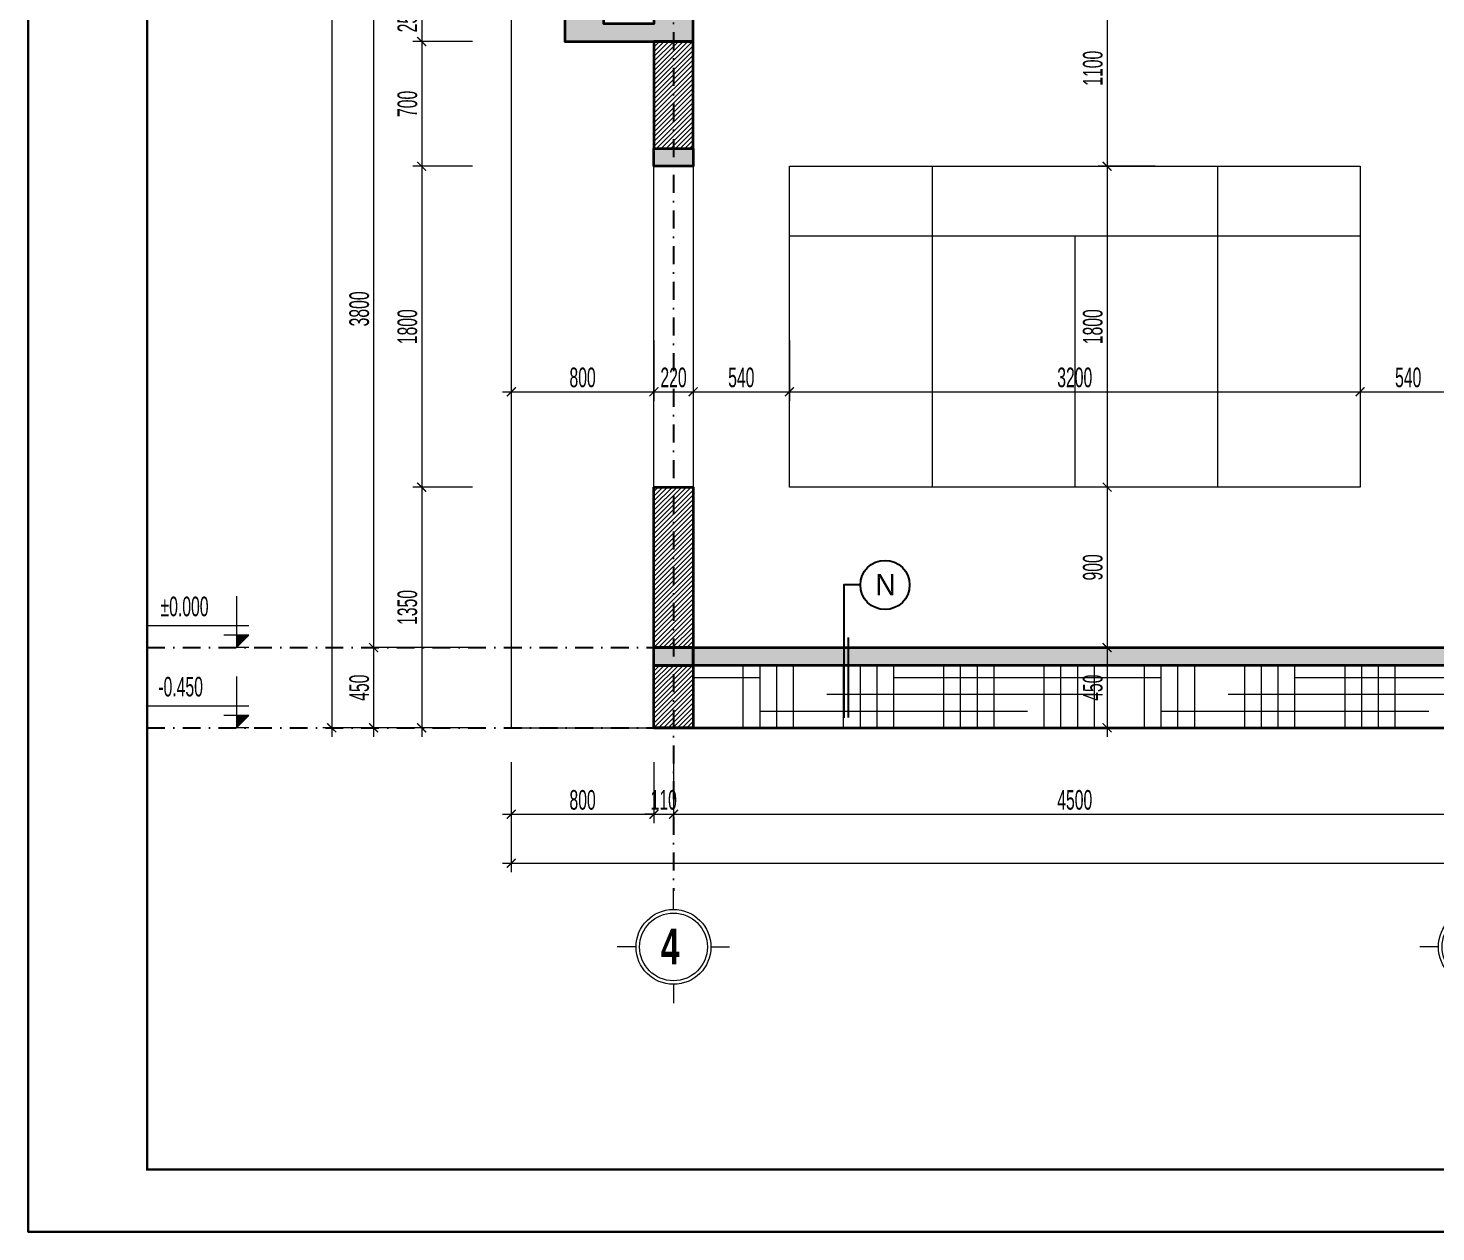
# Model space of a CAD drawing. Header units: inches. Extents: x 274208 to 641690, y -81912 to 129129.
# Drawn here: x 427121 to 435016, y 37924 to 44677 of the extents above; entities that cross this region are included whole.
import ezdxf
from ezdxf.enums import TextEntityAlignment as Align

# ---------------------------------------------------------------- set-up
doc = ezdxf.new("R2010")
doc.units = ezdxf.units.IN
doc.header["$MEASUREMENT"] = 0
doc.header["$PDMODE"] = 3
doc.linetypes.add('DASHDOT', pattern=[1, 0.5, -0.25, 0, -0.25])
for name, color, linetype, lineweight in [('01.Cut', 255, 'Continuous', 35), ('03.Manh', 251, 'Continuous', 13), ('05.Text', 253, 'Continuous', 18), ('06.betong', 2, 'Continuous', 35), ('08.Dim', 156, 'Continuous', 15), ('09.Hatch', 250, 'Continuous', 5), ('11.Khung bo', 32, 'Continuous', 50), ('12.Khung', 36, 'Continuous', 25), ('DIM', 252, 'Continuous', 20), ('DS_Text', 6, 'Continuous', 25)]:
    doc.layers.add(name, color=color, linetype=linetype, lineweight=lineweight)
doc.layers.add('text', color=7, linetype='Continuous')
doc.layers.add('TRUC', color=250, linetype='DASHDOT')
doc.layers.add('Tpl_Bound', color=1, linetype='Continuous', plot=False)
doc.styles.add('AVANTH', font='')
doc.styles.add('AVANTHB', font='')
doc.styles.add('TT5_Text Dim', font='hoatbif.shx', dxfattribs={"width": 0.6})
doc.styles.get('AVANTH').set_extended_font_data('.VnAvantH')
doc.styles.get('AVANTHB').set_extended_font_data('.VnAvantH', bold=True)
doc.dimstyles.new('TT5_Dim 1-50', dxfattribs={"dimscale": 50, "dimtxt": 2.2, "dimasz": 1, "dimexe": 1, "dimexo": 0.5, "dimgap": 0.5, "dimtad": 1, "dimdec": 0, "dimzin": 0, "dimdsep": 46, "dimtxsty": 'TT5_Text Dim', "dimblk": 'ARCHTICK', "dimcen": 0, "dimdle": 1, "dimclrd": 256, "dimclre": 256, "dimclrt": 1, "dimadec": 0, "dimazin": 0, "dimtfac": 0.015, "dimtdec": 0, "dimtix": 1, "dimtmove": 2, "dimatfit": 3, "dimldrblk": 'DOT', "dimfxl": 1, "dimtolj": 1, "dimtzin": 0, "dimlwd": -1, "dimlwe": -1, "dimarcsym": 1})

# ---------------------------------------------------------------- blocks, each defined once
blk = doc.blocks.new('100')
at = {"layer": '11.Khung bo', "const_width": 26.7}
blk.add_lwpolyline([(1860913, -945240), (1860913, -916940), (1896063, -916940), (1896063, -945240)], close=True, dxfattribs=at)
at = {"layer": '12.Khung', "color": 1}
blk.add_lwpolyline([(1901579, -945940), (1901579, -916240), (1859580, -916240), (1859580, -945940)], close=True, dxfattribs=at)
blk = doc.blocks.new('A$C4E7C6F34')
at = {"layer": 'DIM'}
blk.add_hatch(color=256, dxfattribs=at).paths.add_polyline_path([(-38, 0), (-38, 138), (-178, 138)])
for p, q in [((-38, 576), (-38, 0)), ((964, 248), (-178, 248)), ((-178, 138), (101, 138)), ((-178, 138), (-38, 0)), ((-178, 0), (101, 0))]:
    blk.add_line(p, q, dxfattribs=at)
at = {"layer": 'text', "style": 'TT5_Text Dim', "flags": 8}
blk.add_attdef('%%P0.000', text='', height=220, dxfattribs=at).set_placement((102, 461), align=Align.MIDDLE_LEFT)
blk = doc.blocks.new('_ARCHTICK')
at = {"color": 0, "linetype": 'ByBlock', "const_width": 0.15}
blk.add_lwpolyline([(-0.5, -0.5), (0.5, 0.5)], dxfattribs=at)
blk = doc.blocks.new('*D366')
at = {"layer": '08.Dim', "transparency": 16777216}
for p, q in [((429613.2, 44851.7), (429278.2, 44851.7)), ((429328.2, 44901.7), (429328.2, 44551.7)), ((429613.2, 44601.7), (429278.2, 44601.7))]:
    blk.add_line(p, q, dxfattribs=at)
at = {"layer": 'Defpoints', "color": 0, "transparency": 16777216}
for p in [(429638.2, 44851.7), (429328.2, 44601.7), (429638.2, 44601.7)]:
    blk.add_point(p, dxfattribs=at)
at = {"layer": '08.Dim', "transparency": 16777216, "xscale": 50, "yscale": 50, "zscale": 50}
for p, rotation in [((429328.2, 44851.7), 90), ((429328.2, 44601.7), 270)]:
    blk.add_blockref('_ARCHTICK', p, dxfattribs=dict(at, rotation=rotation))
at = {"layer": '08.Dim', "color": 1, "transparency": 16777216, "insert": (429248.2, 44726.7), "char_height": 110, "attachment_point": 5, "rotation": 90, "style": 'TT5_Text Dim'}
blk.add_mtext('\\A1;250', dxfattribs=at)
blk = doc.blocks.new('_DOT')
at = {"color": 1, "linetype": 'ByBlock'}
blk.add_line((-0.5, 0), (-1, 0), dxfattribs=at)
at = {"color": 1, "linetype": 'ByBlock', "const_width": 0.5}
blk.add_lwpolyline([(-0.25, 0, 1), (0.25, 0, 1)], format="xyb", close=True, dxfattribs=at)
blk = doc.blocks.new('*D367')
at = {"layer": '08.Dim', "transparency": 16777216}
for p, q in [((429328.2, 44651.7), (429328.2, 43851.7)), ((429613.2, 44601.7), (429278.2, 44601.7)), ((429613.2, 43901.7), (429278.2, 43901.7))]:
    blk.add_line(p, q, dxfattribs=at)
at = {"layer": 'Defpoints', "color": 0, "transparency": 16777216}
for p in [(429638.2, 44601.7), (429328.2, 43901.7), (429638.2, 43901.7)]:
    blk.add_point(p, dxfattribs=at)
at = {"layer": '08.Dim', "transparency": 16777216, "xscale": 50, "yscale": 50, "zscale": 50}
for p, rotation in [((429328.2, 44601.7), 90), ((429328.2, 43901.7), 270)]:
    blk.add_blockref('_ARCHTICK', p, dxfattribs=dict(at, rotation=rotation))
at = {"layer": '08.Dim', "color": 1, "transparency": 16777216, "insert": (429248.2, 44251.7), "char_height": 110, "attachment_point": 5, "rotation": 90, "style": 'TT5_Text Dim'}
blk.add_mtext('\\A1;700', dxfattribs=at)
blk = doc.blocks.new('*D368')
at = {"layer": '08.Dim', "transparency": 16777216}
for p, q in [((429613.2, 43901.7), (429278.2, 43901.7)), ((429328.2, 43951.7), (429328.2, 42051.7)), ((429613.2, 42101.7), (429278.2, 42101.7))]:
    blk.add_line(p, q, dxfattribs=at)
at = {"layer": 'Defpoints', "color": 0, "transparency": 16777216}
for p in [(429638.2, 43901.7), (429328.2, 42101.7), (429638.2, 42101.7)]:
    blk.add_point(p, dxfattribs=at)
at = {"layer": '08.Dim', "transparency": 16777216, "xscale": 50, "yscale": 50, "zscale": 50}
for p, rotation in [((429328.2, 43901.7), 90), ((429328.2, 42101.7), 270)]:
    blk.add_blockref('_ARCHTICK', p, dxfattribs=dict(at, rotation=rotation))
at = {"layer": '08.Dim', "color": 1, "transparency": 16777216, "insert": (429248.2, 43001.7), "char_height": 110, "attachment_point": 5, "rotation": 90, "style": 'TT5_Text Dim'}
blk.add_mtext('\\A1;1800', dxfattribs=at)
blk = doc.blocks.new('*D369')
at = {"layer": '08.Dim', "transparency": 16777216}
for p, q in [((429613.2, 42101.7), (429278.2, 42101.7)), ((429328.2, 42151.7), (429328.2, 40701.7)), ((429613.2, 40751.7), (429278.2, 40751.7))]:
    blk.add_line(p, q, dxfattribs=at)
at = {"layer": 'Defpoints', "color": 0, "transparency": 16777216}
for p in [(429638.2, 42101.7), (429328.2, 40751.7), (429638.2, 40751.7)]:
    blk.add_point(p, dxfattribs=at)
at = {"layer": '08.Dim', "transparency": 16777216, "xscale": 50, "yscale": 50, "zscale": 50}
for p, rotation in [((429328.2, 42101.7), 90), ((429328.2, 40751.7), 270)]:
    blk.add_blockref('_ARCHTICK', p, dxfattribs=dict(at, rotation=rotation))
at = {"layer": '08.Dim', "color": 1, "transparency": 16777216, "insert": (429248.2, 41426.7), "char_height": 110, "attachment_point": 5, "rotation": 90, "style": 'TT5_Text Dim'}
blk.add_mtext('\\A1;1350', dxfattribs=at)
blk = doc.blocks.new('*D372')
at = {"layer": '08.Dim', "transparency": 16777216}
for p, q in [((429613.2, 45001.7), (429008.4, 45001.7)), ((429058.4, 45051.7), (429058.4, 41151.7)), ((429613.2, 41201.7), (429008.4, 41201.7))]:
    blk.add_line(p, q, dxfattribs=at)
at = {"layer": 'Defpoints', "color": 0, "transparency": 16777216}
for p in [(429638.2, 45001.7), (429058.4, 41201.7), (429638.2, 41201.7)]:
    blk.add_point(p, dxfattribs=at)
at = {"layer": '08.Dim', "transparency": 16777216, "xscale": 50, "yscale": 50, "zscale": 50}
for p, rotation in [((429058.4, 45001.7), 90), ((429058.4, 41201.7), 270)]:
    blk.add_blockref('_ARCHTICK', p, dxfattribs=dict(at, rotation=rotation))
at = {"layer": '08.Dim', "color": 1, "transparency": 16777216, "insert": (428978.4, 43101.7), "char_height": 110, "attachment_point": 5, "rotation": 90, "style": 'TT5_Text Dim'}
blk.add_mtext('\\A1;3800', dxfattribs=at)
blk = doc.blocks.new('*D373')
at = {"layer": '08.Dim', "transparency": 16777216}
for p, q in [((429058.4, 41251.7), (429058.4, 40701.7)), ((429613.2, 41201.7), (429008.4, 41201.7)), ((429613.2, 40751.7), (429008.4, 40751.7))]:
    blk.add_line(p, q, dxfattribs=at)
at = {"layer": 'Defpoints', "color": 0, "transparency": 16777216}
for p in [(429638.2, 41201.7), (429058.4, 40751.7), (429638.2, 40751.7)]:
    blk.add_point(p, dxfattribs=at)
at = {"layer": '08.Dim', "transparency": 16777216, "xscale": 50, "yscale": 50, "zscale": 50}
for p, rotation in [((429058.4, 41201.7), 90), ((429058.4, 40751.7), 270)]:
    blk.add_blockref('_ARCHTICK', p, dxfattribs=dict(at, rotation=rotation))
at = {"layer": '08.Dim', "color": 1, "transparency": 16777216, "insert": (428978.4, 40976.7), "char_height": 110, "attachment_point": 5, "rotation": 90, "style": 'TT5_Text Dim'}
blk.add_mtext('\\A1;450', dxfattribs=at)
blk = doc.blocks.new('*D374')
at = {"layer": '08.Dim', "transparency": 16777216}
for p, q in [((428823.8, 49851.7), (428823.8, 40701.7)), ((429613.2, 49801.7), (428773.8, 49801.7)), ((429613.2, 40751.7), (428773.8, 40751.7))]:
    blk.add_line(p, q, dxfattribs=at)
at = {"layer": 'Defpoints', "color": 0, "transparency": 16777216}
for p in [(429638.2, 49801.7), (428823.8, 40751.7), (429638.2, 40751.7)]:
    blk.add_point(p, dxfattribs=at)
at = {"layer": '08.Dim', "transparency": 16777216, "xscale": 50, "yscale": 50, "zscale": 50}
for p, rotation in [((428823.8, 49801.7), 90), ((428823.8, 40751.7), 270)]:
    blk.add_blockref('_ARCHTICK', p, dxfattribs=dict(at, rotation=rotation))
at = {"layer": '08.Dim', "color": 1, "transparency": 16777216, "insert": (428743.8, 45276.7), "char_height": 110, "attachment_point": 5, "rotation": 90, "style": 'TT5_Text Dim'}
blk.add_mtext('\\A1;9050', dxfattribs=at)
blk = doc.blocks.new('*D383')
at = {"layer": '08.Dim', "transparency": 16777216}
for p, q in [((429830.6, 40558.8), (429830.6, 40216.6)), ((430630.6, 40558.8), (430630.6, 40216.6)), ((429780.6, 40266.6), (430680.6, 40266.6))]:
    blk.add_line(p, q, dxfattribs=at)
at = {"layer": 'Defpoints', "color": 0, "transparency": 16777216}
for p in [(429830.6, 40583.8), (430630.6, 40583.8), (430630.6, 40266.6)]:
    blk.add_point(p, dxfattribs=at)
at = {"layer": '08.Dim', "transparency": 16777216, "xscale": 50, "yscale": 50, "zscale": 50, "rotation": 180}
blk.add_blockref('_ARCHTICK', (429830.6, 40266.6), dxfattribs=at)
at = {"layer": '08.Dim', "transparency": 16777216, "xscale": 50, "yscale": 50, "zscale": 50}
blk.add_blockref('_ARCHTICK', (430630.6, 40266.6), dxfattribs=at)
at = {"layer": '08.Dim', "color": 1, "transparency": 16777216, "insert": (430230.6, 40346.6), "char_height": 110, "attachment_point": 5, "style": 'TT5_Text Dim'}
blk.add_mtext('\\A1;800', dxfattribs=at)
blk = doc.blocks.new('*D384')
at = {"layer": '08.Dim', "transparency": 16777216}
for p, q in [((430630.6, 40558.8), (430630.6, 40216.6)), ((430740.6, 40558.8), (430740.6, 40216.6)), ((430630.6, 40266.6), (430580.6, 40266.6)), ((430630.6, 40266.6), (430740.6, 40266.6)), ((430740.6, 40266.6), (430790.6, 40266.6))]:
    blk.add_line(p, q, dxfattribs=at)
at = {"layer": 'Defpoints', "color": 0, "transparency": 16777216}
for p in [(430630.6, 40583.8), (430740.6, 40583.8), (430740.6, 40266.6)]:
    blk.add_point(p, dxfattribs=at)
at = {"layer": '08.Dim', "transparency": 16777216, "xscale": 50, "yscale": 50, "zscale": 50}
blk.add_blockref('_ARCHTICK', (430630.6, 40266.6), dxfattribs=at)
at = {"layer": '08.Dim', "transparency": 16777216, "xscale": 50, "yscale": 50, "zscale": 50, "rotation": 180}
blk.add_blockref('_ARCHTICK', (430740.6, 40266.6), dxfattribs=at)
at = {"layer": '08.Dim', "color": 1, "transparency": 16777216, "insert": (430685.6, 40346.6), "char_height": 110, "attachment_point": 5, "style": 'TT5_Text Dim'}
blk.add_mtext('\\A1;110', dxfattribs=at)
blk = doc.blocks.new('*D385')
at = {"layer": '08.Dim', "transparency": 16777216}
for p, q in [((430740.6, 40558.8), (430740.6, 40216.6)), ((435240.6, 40558.8), (435240.6, 40216.6)), ((430690.6, 40266.6), (435290.6, 40266.6))]:
    blk.add_line(p, q, dxfattribs=at)
at = {"layer": 'Defpoints', "color": 0, "transparency": 16777216}
for p in [(430740.6, 40583.8), (435240.6, 40583.8), (435240.6, 40266.6)]:
    blk.add_point(p, dxfattribs=at)
at = {"layer": '08.Dim', "transparency": 16777216, "xscale": 50, "yscale": 50, "zscale": 50, "rotation": 180}
blk.add_blockref('_ARCHTICK', (430740.6, 40266.6), dxfattribs=at)
at = {"layer": '08.Dim', "transparency": 16777216, "xscale": 50, "yscale": 50, "zscale": 50}
blk.add_blockref('_ARCHTICK', (435240.6, 40266.6), dxfattribs=at)
at = {"layer": '08.Dim', "color": 1, "transparency": 16777216, "insert": (432990.6, 40346.6), "char_height": 110, "attachment_point": 5, "style": 'TT5_Text Dim'}
blk.add_mtext('\\A1;4500', dxfattribs=at)
blk = doc.blocks.new('*D389')
at = {"layer": '08.Dim', "transparency": 16777216}
for p, q in [((429830.6, 40558.8), (429830.6, 39941.4)), ((442130.6, 40558.8), (442130.6, 39941.4)), ((429780.6, 39991.4), (442180.6, 39991.4))]:
    blk.add_line(p, q, dxfattribs=at)
at = {"layer": 'Defpoints', "color": 0, "transparency": 16777216}
for p in [(429830.6, 40583.8), (442130.6, 40583.8), (442130.6, 39991.4)]:
    blk.add_point(p, dxfattribs=at)
at = {"layer": '08.Dim', "transparency": 16777216, "xscale": 50, "yscale": 50, "zscale": 50, "rotation": 180}
blk.add_blockref('_ARCHTICK', (429830.6, 39991.4), dxfattribs=at)
at = {"layer": '08.Dim', "transparency": 16777216, "xscale": 50, "yscale": 50, "zscale": 50}
blk.add_blockref('_ARCHTICK', (442130.6, 39991.4), dxfattribs=at)
at = {"layer": '08.Dim', "color": 1, "transparency": 16777216, "insert": (435980.6, 40071.4), "char_height": 110, "attachment_point": 5, "style": 'TT5_Text Dim'}
blk.add_mtext('\\A1;12300', dxfattribs=at)
blk = doc.blocks.new('DANHTRUC')
for p, q in [((980383, -947347), (980383, -947137)), ((979963, -947767), (979753, -947767)), ((980803, -947767), (981013, -947767)), ((980383, -948187), (980383, -948397))]:
    blk.add_line(p, q)
for radius in [420, 380]:
    blk.add_circle((980383, -947767), radius)
blk = doc.blocks.new('*D750')
at = {"layer": '08.Dim', "transparency": 16777216}
for p, q in [((429830.6, 42925.3), (429830.6, 42586.6)), ((430630.6, 42925.3), (430630.6, 42586.6)), ((429780.6, 42636.6), (430680.6, 42636.6))]:
    blk.add_line(p, q, dxfattribs=at)
at = {"layer": 'Defpoints', "color": 0, "transparency": 16777216}
for p in [(429830.6, 42950.3), (430630.6, 42950.3), (430630.6, 42636.6)]:
    blk.add_point(p, dxfattribs=at)
at = {"layer": '08.Dim', "transparency": 16777216, "xscale": 50, "yscale": 50, "zscale": 50, "rotation": 180}
blk.add_blockref('_ARCHTICK', (429830.6, 42636.6), dxfattribs=at)
at = {"layer": '08.Dim', "transparency": 16777216, "xscale": 50, "yscale": 50, "zscale": 50}
blk.add_blockref('_ARCHTICK', (430630.6, 42636.6), dxfattribs=at)
at = {"layer": '08.Dim', "color": 1, "transparency": 16777216, "insert": (430230.6, 42716.6), "char_height": 110, "attachment_point": 5, "style": 'TT5_Text Dim'}
blk.add_mtext('\\A1;800', dxfattribs=at)
blk = doc.blocks.new('*D751')
at = {"layer": '08.Dim', "transparency": 16777216}
for p, q in [((430630.6, 42925.3), (430630.6, 42586.6)), ((430850.6, 42925.3), (430850.6, 42586.6)), ((430580.6, 42636.6), (430900.6, 42636.6))]:
    blk.add_line(p, q, dxfattribs=at)
at = {"layer": 'Defpoints', "color": 0, "transparency": 16777216}
for p in [(430630.6, 42950.3), (430850.6, 42950.3), (430850.6, 42636.6)]:
    blk.add_point(p, dxfattribs=at)
at = {"layer": '08.Dim', "transparency": 16777216, "xscale": 50, "yscale": 50, "zscale": 50, "rotation": 180}
blk.add_blockref('_ARCHTICK', (430630.6, 42636.6), dxfattribs=at)
at = {"layer": '08.Dim', "transparency": 16777216, "xscale": 50, "yscale": 50, "zscale": 50}
blk.add_blockref('_ARCHTICK', (430850.6, 42636.6), dxfattribs=at)
at = {"layer": '08.Dim', "color": 1, "transparency": 16777216, "insert": (430740.6, 42716.6), "char_height": 110, "attachment_point": 5, "style": 'TT5_Text Dim'}
blk.add_mtext('\\A1;220', dxfattribs=at)
blk = doc.blocks.new('*D752')
at = {"layer": '08.Dim', "transparency": 16777216}
for p, q in [((430850.6, 42925.3), (430850.6, 42586.6)), ((431390.6, 42925.3), (431390.6, 42586.6)), ((430800.6, 42636.6), (431440.6, 42636.6))]:
    blk.add_line(p, q, dxfattribs=at)
at = {"layer": 'Defpoints', "color": 0, "transparency": 16777216}
for p in [(430850.6, 42950.3), (431390.6, 42950.3), (431390.6, 42636.6)]:
    blk.add_point(p, dxfattribs=at)
at = {"layer": '08.Dim', "transparency": 16777216, "xscale": 50, "yscale": 50, "zscale": 50, "rotation": 180}
blk.add_blockref('_ARCHTICK', (430850.6, 42636.6), dxfattribs=at)
at = {"layer": '08.Dim', "transparency": 16777216, "xscale": 50, "yscale": 50, "zscale": 50}
blk.add_blockref('_ARCHTICK', (431390.6, 42636.6), dxfattribs=at)
at = {"layer": '08.Dim', "color": 1, "transparency": 16777216, "insert": (431120.6, 42716.6), "char_height": 110, "attachment_point": 5, "style": 'TT5_Text Dim'}
blk.add_mtext('\\A1;540', dxfattribs=at)
blk = doc.blocks.new('*D753')
at = {"layer": '08.Dim', "transparency": 16777216}
for p, q in [((431390.6, 42925.3), (431390.6, 42586.6)), ((434590.6, 42925.3), (434590.6, 42586.6)), ((431340.6, 42636.6), (434640.6, 42636.6))]:
    blk.add_line(p, q, dxfattribs=at)
at = {"layer": 'Defpoints', "color": 0, "transparency": 16777216}
for p in [(431390.6, 42950.3), (434590.6, 42950.3), (434590.6, 42636.6)]:
    blk.add_point(p, dxfattribs=at)
at = {"layer": '08.Dim', "transparency": 16777216, "xscale": 50, "yscale": 50, "zscale": 50, "rotation": 180}
blk.add_blockref('_ARCHTICK', (431390.6, 42636.6), dxfattribs=at)
at = {"layer": '08.Dim', "transparency": 16777216, "xscale": 50, "yscale": 50, "zscale": 50}
blk.add_blockref('_ARCHTICK', (434590.6, 42636.6), dxfattribs=at)
at = {"layer": '08.Dim', "color": 1, "transparency": 16777216, "insert": (432990.6, 42716.6), "char_height": 110, "attachment_point": 5, "style": 'TT5_Text Dim'}
blk.add_mtext('\\A1;3200', dxfattribs=at)
blk = doc.blocks.new('*D754')
at = {"layer": '08.Dim', "transparency": 16777216}
for p, q in [((434590.6, 42925.3), (434590.6, 42586.6)), ((435130.6, 42925.3), (435130.6, 42586.6)), ((434540.6, 42636.6), (435180.6, 42636.6))]:
    blk.add_line(p, q, dxfattribs=at)
at = {"layer": 'Defpoints', "color": 0, "transparency": 16777216}
for p in [(434590.6, 42950.3), (435130.6, 42950.3), (435130.6, 42636.6)]:
    blk.add_point(p, dxfattribs=at)
at = {"layer": '08.Dim', "transparency": 16777216, "xscale": 50, "yscale": 50, "zscale": 50, "rotation": 180}
blk.add_blockref('_ARCHTICK', (434590.6, 42636.6), dxfattribs=at)
at = {"layer": '08.Dim', "transparency": 16777216, "xscale": 50, "yscale": 50, "zscale": 50}
blk.add_blockref('_ARCHTICK', (435130.6, 42636.6), dxfattribs=at)
at = {"layer": '08.Dim', "color": 1, "transparency": 16777216, "insert": (434860.6, 42716.6), "char_height": 110, "attachment_point": 5, "style": 'TT5_Text Dim'}
blk.add_mtext('\\A1;540', dxfattribs=at)
blk = doc.blocks.new('*D774')
at = {"layer": '08.Dim', "transparency": 16777216}
for p, q in [((433441.8, 45001.7), (433122.2, 45001.7)), ((433172.2, 45051.7), (433172.2, 43851.7)), ((433441.8, 43901.7), (433122.2, 43901.7))]:
    blk.add_line(p, q, dxfattribs=at)
at = {"layer": 'Defpoints', "color": 0, "transparency": 16777216}
for p in [(433466.8, 45001.7), (433172.2, 43901.7), (433466.8, 43901.7)]:
    blk.add_point(p, dxfattribs=at)
at = {"layer": '08.Dim', "transparency": 16777216, "xscale": 50, "yscale": 50, "zscale": 50}
for p, rotation in [((433172.2, 45001.7), 90), ((433172.2, 43901.7), 270)]:
    blk.add_blockref('_ARCHTICK', p, dxfattribs=dict(at, rotation=rotation))
at = {"layer": '08.Dim', "color": 1, "transparency": 16777216, "insert": (433092.2, 44451.7), "char_height": 110, "attachment_point": 5, "rotation": 90, "style": 'TT5_Text Dim'}
blk.add_mtext('\\A1;1100', dxfattribs=at)
blk = doc.blocks.new('*D775')
at = {"layer": '08.Dim', "transparency": 16777216}
for p, q in [((433441.8, 43901.7), (433122.2, 43901.7)), ((433172.2, 43951.7), (433172.2, 42051.7)), ((433441.8, 42101.7), (433122.2, 42101.7))]:
    blk.add_line(p, q, dxfattribs=at)
at = {"layer": 'Defpoints', "color": 0, "transparency": 16777216}
for p in [(433466.8, 43901.7), (433172.2, 42101.7), (433466.8, 42101.7)]:
    blk.add_point(p, dxfattribs=at)
at = {"layer": '08.Dim', "transparency": 16777216, "xscale": 50, "yscale": 50, "zscale": 50}
for p, rotation in [((433172.2, 43901.7), 90), ((433172.2, 42101.7), 270)]:
    blk.add_blockref('_ARCHTICK', p, dxfattribs=dict(at, rotation=rotation))
at = {"layer": '08.Dim', "color": 1, "transparency": 16777216, "insert": (433092.2, 43001.7), "char_height": 110, "attachment_point": 5, "rotation": 90, "style": 'TT5_Text Dim'}
blk.add_mtext('\\A1;1800', dxfattribs=at)
blk = doc.blocks.new('*D776')
at = {"layer": '08.Dim', "transparency": 16777216}
for p, q in [((433441.8, 42101.7), (433122.2, 42101.7)), ((433172.2, 42151.7), (433172.2, 41151.7)), ((433441.8, 41201.7), (433122.2, 41201.7))]:
    blk.add_line(p, q, dxfattribs=at)
at = {"layer": 'Defpoints', "color": 0, "transparency": 16777216}
for p in [(433466.8, 42101.7), (433172.2, 41201.7), (433466.8, 41201.7)]:
    blk.add_point(p, dxfattribs=at)
at = {"layer": '08.Dim', "transparency": 16777216, "xscale": 50, "yscale": 50, "zscale": 50}
for p, rotation in [((433172.2, 42101.7), 90), ((433172.2, 41201.7), 270)]:
    blk.add_blockref('_ARCHTICK', p, dxfattribs=dict(at, rotation=rotation))
at = {"layer": '08.Dim', "color": 1, "transparency": 16777216, "insert": (433092.2, 41651.7), "char_height": 110, "attachment_point": 5, "rotation": 90, "style": 'TT5_Text Dim'}
blk.add_mtext('\\A1;900', dxfattribs=at)
blk = doc.blocks.new('*D777')
at = {"layer": '08.Dim', "transparency": 16777216}
for p, q in [((433172.2, 41251.7), (433172.2, 40701.7)), ((433441.8, 41201.7), (433122.2, 41201.7)), ((433441.8, 40751.7), (433122.2, 40751.7))]:
    blk.add_line(p, q, dxfattribs=at)
at = {"layer": 'Defpoints', "color": 0, "transparency": 16777216}
for p in [(433466.8, 41201.7), (433172.2, 40751.7), (433466.8, 40751.7)]:
    blk.add_point(p, dxfattribs=at)
at = {"layer": '08.Dim', "transparency": 16777216, "xscale": 50, "yscale": 50, "zscale": 50}
for p, rotation in [((433172.2, 41201.7), 90), ((433172.2, 40751.7), 270)]:
    blk.add_blockref('_ARCHTICK', p, dxfattribs=dict(at, rotation=rotation))
at = {"layer": '08.Dim', "color": 1, "transparency": 16777216, "insert": (433092.2, 40976.7), "char_height": 110, "attachment_point": 5, "rotation": 90, "style": 'TT5_Text Dim'}
blk.add_mtext('\\A1;450', dxfattribs=at)
blk = doc.blocks.new('chuthk')
at = {"color": 7, "const_width": 20}
blk.add_lwpolyline([(12966, 195927), (12966, 195093)], dxfattribs=at)
at = {"layer": 'DS_Text'}
blk.add_lwpolyline([(13090, 196468), (12920, 196468), (12920, 195093)], dxfattribs=at)
blk.add_circle((13345, 196468), 255, dxfattribs=at)

msp = doc.modelspace()

# ---------------------------------------------------------------- hatches: boundary and pattern name
at = {"layer": '09.Hatch'}
h = msp.add_hatch(dxfattribs=at)
h.set_pattern_fill('ANSI31', color=256, scale=150, style=0)
h.set_pattern_definition([(45, (430020.551, 40751.73), (-13.258252, 13.258252), [])])
h.paths.add_polyline_path([(441910.6, 48801.7), (442130.6, 48801.7), (442130.6, 49201.7), (441910.6, 49201.7)])
h.paths.add_polyline_path([(430130.6, 48601.7), (430020.6, 48601.7), (430020.6, 48201.7), (430130.6, 48201.7), (430130.6, 48351.7), (430350.6, 48351.7), (430350.6, 48401.7), (430130.6, 48401.7), (430130.6, 48501.7), (430350.6, 48501.7), (430350.6, 49201.7), (430130.6, 49201.7)])
h.paths.add_polyline_path([(430020.6, 45001.7), (430350.6, 45001.7), (430350.6, 45351.7), (430020.6, 45351.7)])
h.paths.add_polyline_path([(430630.6, 42101.7), (430850.6, 42101.7), (430850.6, 41201.7), (430630.6, 41201.7)])
h.paths.add_polyline_path([(430630.6, 44001.7), (430850.6, 44001.7), (430850.6, 44601.7), (430630.6, 44601.7)])
h.paths.add_polyline_path([(438150.6, 47651.7), (438260.6, 47651.7), (438260.6, 48401.7), (438150.6, 48401.7)])
h.paths.add_polyline_path([(435240.6, 47651.7), (435350.6, 47651.7), (435350.6, 48401.7), (435240.6, 48401.7)])
h.paths.add_polyline_path([(441910.6, 45001.7), (442130.6, 45001.7), (442130.6, 48401.7), (441910.6, 48401.7)])
h.paths.add_polyline_path([(438150.6, 43851.7), (438260.6, 43851.7), (438260.6, 44601.7), (438150.6, 44601.7)])
h.paths.add_polyline_path([(441910.6, 41201.7), (442130.6, 41201.7), (442130.6, 44601.7), (441910.6, 44601.7)])
h.paths.add_polyline_path([(435130.6, 41201.7), (435240.6, 41201.7), (435240.6, 44601.7), (435130.6, 44601.7)])
h.paths.add_polyline_path([(441910.6, 41101.7), (442130.6, 41101.7), (442130.6, 40751.7), (441910.6, 40751.7)])
h.paths.add_polyline_path([(438150.6, 41101.7), (438370.6, 41101.7), (438370.6, 40751.7), (438150.6, 40751.7)])
h.paths.add_polyline_path([(435130.6, 41101.7), (435350.6, 41101.7), (435350.6, 40751.7), (435130.6, 40751.7)])
h.paths.add_polyline_path([(430630.6, 41101.7), (430850.6, 41101.7), (430850.6, 40751.7), (430630.6, 40751.7)])
h = msp.add_hatch(dxfattribs=at)
h.set_pattern_fill('BTONG1', color=256, scale=10, pattern_type=2)
h.set_pattern_definition([(50, (430020.55, 41101.73), (71.72602, -6.27521), [7.5, -82.5]), (355, (430020.55, 41101.73), (-13.87513, 75.2192), [6, -66]), (100.4514, (430026.53, 41101.21), (57.85094, 68.94395), [6.37402, -70.1142]), (46.1842, (430020.55, 41121.73), (106.7241, -16.5519), [11.25, -123.75]), (96.6356, (430029.44, 41120.35), (93.4663, 97.4118), [9.561, -105.1713]), (351.1842, (430020.55, 41121.73), (93.4662, 97.4119), [9, -99]), (21, (430030.55, 41116.73), (59.6907, -40.2619), [7.5, -82.5]), (326, (430030.55, 41116.73), (24.33153, 72.515), [6, -66]), (71.4514, (430035.525, 41113.375), (84.02226, 32.25305), [6.37402, -70.1142]), (37.5, (430020.55, 41101.73), (1.215986, 33.289385), [0, -65.2, 0, -67, 0, -66.25]), (7.5, (430020.55, 41101.73), (26.30695, 39.44117), [0, -38.2, 0, -63.7, 0, -25.25]), (327.5, (429998.25, 41101.73), (53.382244, -2.255487), [0, -25, 0, -78, 0, -103.5]), (317.5, (429988.25, 41101.73), (58.31862, 10.0105), [0, -32.5, 0, -51.8, 0, -73.5]), (45, (430020.55, 41101.73), (-30.05204, 30.05204), []), (45, (430020.55, 41113.98), (-30.05204, 30.05204), [])])
h.paths.add_polyline_path([(430630.6, 48501.7), (430130.6, 48501.7), (430130.6, 48401.7), (430850.6, 48401.7), (430850.6, 48701.7), (435130.6, 48701.7), (435130.6, 48401.7), (435350.6, 48401.7), (435350.6, 48701.7), (438150.6, 48701.7), (438150.6, 48401.7), (438370.6, 48401.7), (438370.6, 48701.7), (441910.6, 48701.7), (441910.6, 48401.7), (442130.6, 48401.7), (442130.6, 48801.7), (430630.6, 48801.7)])
h.paths.add_polyline_path([(430130.6, 48101.7), (430020.6, 48101.7), (430020.6, 48201.7), (430130.6, 48201.7), (430130.6, 48351.7), (430350.6, 48351.7), (430350.6, 48101.7)])
h.paths.add_polyline_path([(438150.6, 47651.7), (438260.6, 47651.7), (438260.6, 47551.7), (438150.6, 47551.7)])
h.paths.add_polyline_path([(435240.6, 47651.7), (435350.6, 47651.7), (435350.6, 47551.7), (435240.6, 47551.7)])
h.paths.add_polyline_path([(430130.6, 45001.7), (430020.6, 45001.7), (430020.6, 44851.7), (430130.6, 44851.7), (430130.6, 44601.7), (430850.6, 44601.7), (430850.6, 44901.7), (435130.6, 44901.7), (435130.6, 44601.7), (435350.6, 44601.7), (435350.6, 44901.7), (438150.6, 44901.7), (438150.6, 44601.7), (438370.6, 44601.7), (438370.6, 44901.7), (441910.6, 44901.7), (441910.6, 44601.7), (442130.6, 44601.7), (442130.6, 45001.7), (430630.6, 45001.7), (430630.6, 44701.7), (430350.6, 44701.7), (430350.6, 45001.7)])
h.paths.add_polyline_path([(430630.6, 44001.7), (430850.6, 44001.7), (430850.6, 43901.7), (430630.6, 43901.7)])
h.paths.add_polyline_path([(438150.6, 43851.7), (438260.6, 43851.7), (438260.6, 43751.7), (438150.6, 43751.7)])
h.paths.add_polyline_path([(430630.6, 41201.7), (430850.6, 41201.7), (430850.6, 41101.7), (430630.6, 41101.7)])
h.paths.add_polyline_path([(435130.6, 41201.7), (435350.6, 41201.7), (435350.6, 41101.7), (435130.6, 41101.7)])
h.paths.add_polyline_path([(438150.6, 41201.7), (438370.6, 41201.7), (438370.6, 41101.7), (438150.6, 41101.7)])
h.paths.add_polyline_path([(441910.6, 41201.7), (442130.6, 41201.7), (442130.6, 41101.7), (441910.6, 41101.7)])
h = msp.add_hatch(dxfattribs=at)
h.set_pattern_fill('AR-CONC,_O', color=256, scale=5)
h.set_pattern_definition([(50, (430850.55, 41101.73), (35.86301, -3.13761), [3.75, -41.25]), (355, (430850.55, 41101.73), (-6.93757, 37.60961), [3, -33]), (100.45144, (430853.54, 41101.47), (28.92544, 34.472), [3.18701, -35.0571]), (46.1842, (430850.55, 41111.73), (53.36207, -8.27596), [5.625, -61.875]), (96.63564, (430855, 41111.04), (46.7331, 48.70593), [4.78052, -52.5857]), (351.18416, (430850.55, 41111.73), (46.7331, 48.70593), [4.5, -49.5]), (21, (430855.55, 41109.23), (29.84535, -20.130945), [3.75, -41.25]), (326, (430855.55, 41109.23), (12.16577, 36.2575), [3, -33]), (71.45144, (430858.038, 41107.552), (42.01112, 16.12656), [3.18701, -35.0571]), (37.5, (430850.551, 41101.73), (0.607993, 16.644693), [0, -32.6, 0, -33.5, 0, -33.125]), (7.5, (430850.551, 41101.73), (13.153477, 19.720586), [0, -19.1, 0, -31.85, 0, -12.625]), (327.5, (430839.401, 41101.73), (26.691122, -1.127744), [0, -12.5, 0, -39, 0, -51.75]), (317.5, (430834.4, 41101.73), (29.15931, 5.00525), [0, -16.25, 0, -25.9, 0, -36.75])])
h.paths.add_polyline_path([(430850.6, 41201.7), (435130.6, 41201.7), (435130.6, 41101.7), (430850.6, 41101.7)])
h.paths.add_polyline_path([(435350.6, 41201.7), (438150.6, 41201.7), (438150.6, 41101.7), (435350.6, 41101.7)])
h.paths.add_polyline_path([(438370.6, 41201.7), (441910.6, 41201.7), (441910.6, 41101.7), (438370.6, 41101.7)])
h = msp.add_hatch(dxfattribs=at)
h.set_pattern_fill('HOUND', color=256, scale=1500, style=0)
h.set_pattern_definition([(0, (430850.55, 40751.73), (375, 93.75), [1500, -750]), (90, (430850.55, 40751.73), (-93.75, -375), [1500, -750])])
h.paths.add_polyline_path([(430850.6, 41101.7), (430850.6, 40751.7), (435130.6, 40751.7), (435130.6, 41101.7)])
h.paths.add_polyline_path([(435350.6, 41101.7), (435350.6, 40751.7), (438150.6, 40751.7), (438150.6, 41101.7)])
h.paths.add_polyline_path([(441910.6, 40751.7), (441910.6, 41101.7), (438370.6, 41101.7), (438370.6, 40751.7)])

# ---------------------------------------------------------------- linework, layer by layer
at = {"layer": '01.Cut'}
for points in [[(430630.6, 44001.7), (430850.6, 44001.7), (430850.6, 44601.7), (430630.6, 44601.7)], [(430630.6, 42101.7), (430850.6, 42101.7), (430850.6, 41201.7), (430630.6, 41201.7)], [(430630.6, 41101.7), (430850.6, 41101.7), (430850.6, 40751.7), (430630.6, 40751.7)]]:
    msp.add_lwpolyline(points, close=True, dxfattribs=at)
at = {"layer": '03.Manh'}
for points in [[(442130.6, 49201.7), (442130.6, 49801.7), (429830.6, 49801.7), (429830.6, 40751.7), (430630.6, 40751.7)], [(432190.6, 43901.7), (432190.6, 42101.7)], [(433790.6, 43901.7), (433790.6, 42101.7)], [(431390.6, 43511.7), (434590.6, 43511.7)], [(432990.6, 43511.7), (432990.6, 42101.7)]]:
    msp.add_lwpolyline(points, dxfattribs=at)
for points in [[(430630.6, 43901.7), (430850.6, 43901.7), (430850.6, 42101.7), (430630.6, 42101.7)], [(431390.6, 43901.7), (434590.6, 43901.7), (434590.6, 42101.7), (431390.6, 42101.7)]]:
    msp.add_lwpolyline(points, close=True, dxfattribs=at)
at = {"layer": '06.betong'}
for points in [[(430130.6, 45001.7), (430020.6, 45001.7), (430020.6, 44851.7), (430130.6, 44851.7), (430130.6, 44601.7), (430850.6, 44601.7), (430850.6, 44901.7), (435130.6, 44901.7), (435130.6, 44601.7), (435350.6, 44601.7), (435350.6, 44901.7), (438150.6, 44901.7), (438150.6, 44601.7), (438370.6, 44601.7), (438370.6, 44901.7), (441910.6, 44901.7), (441910.6, 44601.7), (442130.6, 44601.7), (442130.6, 45001.7), (430630.6, 45001.7), (430630.6, 44701.7), (430350.6, 44701.7), (430350.6, 45001.7), (430130.6, 45001.7)], [(430630.6, 40751.7), (442130.6, 40751.7)]]:
    msp.add_lwpolyline(points, dxfattribs=at)
for points in [[(430630.6, 44001.7), (430850.6, 44001.7), (430850.6, 43901.7), (430630.6, 43901.7)], [(430630.6, 41201.7), (430850.6, 41201.7), (430850.6, 41101.7), (430630.6, 41101.7)], [(430850.6, 41201.7), (435130.6, 41201.7), (435130.6, 41101.7), (430850.6, 41101.7)]]:
    msp.add_lwpolyline(points, close=True, dxfattribs=at)
at = {"layer": 'Tpl_Bound', "color": 1}
msp.add_lwpolyline([(427121.3, 37923.9), (427121.3, 52773.7), (448121.1, 52773.7), (448121.1, 37923.9)], close=True, dxfattribs=at)
at = {"layer": 'TRUC', "ltscale": 200}
msp.add_line((430740.6, 49856.6), (430740.6, 39837.7), dxfattribs=at)
for points in [[(427788, 41201.7), (445362.8, 41201.7)], [(427788, 40751.7), (445362.8, 40751.7)]]:
    msp.add_lwpolyline(points, dxfattribs=at)

# ---------------------------------------------------------------- block references
at = {"layer": '05.Text', "xscale": 0.5, "yscale": 0.5, "zscale": 0.5}
for name, p in [('100', (-502668.5, 510893.8)), ('DANHTRUC', (-59451.1, 513406)), ('DANHTRUC', (-54951.1, 513406))]:
    msp.add_blockref(name, p, dxfattribs=at)
at = {"layer": '08.Dim'}
ref = msp.add_blockref('A$C4E7C6F34', (428270.1, 41201.7), dxfattribs=dict(at, xscale=-0.5, yscale=0.5, zscale=0.5))
ref.add_attrib('%%P0.000', '%%p0.000', dxfattribs={"layer": 'text', "height": 110, "style": 'TT5_Text Dim', "width": 0.6, "flags": 8}).set_placement((427863.7, 41432.4), align=Align.MIDDLE_LEFT)
ref = msp.add_blockref('A$C4E7C6F34', (428270.1, 40751.7), dxfattribs=dict(at, xscale=-0.5, yscale=0.5, zscale=0.5))
ref.add_attrib('%%P0.000', '-0.450', dxfattribs={"layer": 'text', "height": 110, "style": 'TT5_Text Dim', "width": 0.6, "flags": 8}).set_placement((427851.2, 40982.4), align=Align.MIDDLE_LEFT)
at = {"layer": 'DS_Text', "linetype": 'Continuous', "xscale": 0.5416666666666667, "yscale": 0.5416666666666667, "zscale": 0.5416666666666667}
msp.add_blockref('chuthk', (424698, -64867.3), dxfattribs=at)

# ---------------------------------------------------------------- texts
at = {"layer": '05.Text', "style": 'AVANTHB', "width": 0.7}
msp.add_text('4', height=200, dxfattribs=at).set_placement((430669.7, 39425))
at = {"layer": 'DS_Text', "linetype": 'Continuous', "style": 'AVANTH'}
msp.add_text('n', height=119.2, dxfattribs=at).set_placement((431929.3, 41555.2), align=Align.MIDDLE_CENTER)

# ---------------------------------------------------------------- dimensions: what is measured, and where the dimension line sits
at = {"layer": '08.Dim'}
for base, p1, p2, picture, middle in [((428823.8, 40751.7), (429638.2, 49801.7), (429638.2, 40751.7), '*D374', (428743.8, 45276.7)), ((429058.4, 41201.7), (429638.2, 45001.7), (429638.2, 41201.7), '*D372', (428978.4, 43101.7)), ((433172.2, 43901.7), (433466.8, 45001.7), (433466.8, 43901.7), '*D774', (433092.2, 44451.7)), ((429328.2, 44601.7), (429638.2, 44851.7), (429638.2, 44601.7), '*D366', (429248.2, 44726.7)), ((429328.2, 43901.7), (429638.2, 44601.7), (429638.2, 43901.7), '*D367', (429248.2, 44251.7)), ((429328.2, 42101.7), (429638.2, 43901.7), (429638.2, 42101.7), '*D368', (429248.2, 43001.7)), ((433172.2, 42101.7), (433466.8, 43901.7), (433466.8, 42101.7), '*D775', (433092.2, 43001.7)), ((429328.2, 40751.7), (429638.2, 42101.7), (429638.2, 40751.7), '*D369', (429248.2, 41426.7)), ((433172.2, 41201.7), (433466.8, 42101.7), (433466.8, 41201.7), '*D776', (433092.2, 41651.7)), ((429058.4, 40751.7), (429638.2, 41201.7), (429638.2, 40751.7), '*D373', (428978.4, 40976.7)), ((433172.2, 40751.7), (433466.8, 41201.7), (433466.8, 40751.7), '*D777', (433092.2, 40976.7))]:
    dim = msp.add_linear_dim(base=base, p1=p1, p2=p2, angle=90, dimstyle='TT5_Dim 1-50', dxfattribs=at)
    dim.commit()
    dim.dimension.update_dxf_attribs({"geometry": picture, "text_midpoint": middle})
for base, p1, p2, picture, middle in [((430630.6, 42636.6), (429830.6, 42950.3), (430630.6, 42950.3), '*D750', (430230.6, 42716.6)), ((430850.6, 42636.6), (430630.6, 42950.3), (430850.6, 42950.3), '*D751', (430740.6, 42716.6)), ((431390.6, 42636.6), (430850.6, 42950.3), (431390.6, 42950.3), '*D752', (431120.6, 42716.6)), ((434590.6, 42636.6), (431390.6, 42950.3), (434590.6, 42950.3), '*D753', (432990.6, 42716.6)), ((435130.6, 42636.6), (434590.6, 42950.3), (435130.6, 42950.3), '*D754', (434860.6, 42716.6)), ((430630.6, 40266.6), (429830.6, 40583.8), (430630.6, 40583.8), '*D383', (430230.6, 40346.6)), ((442130.6, 39991.4), (429830.6, 40583.8), (442130.6, 40583.8), '*D389', (435980.6, 40071.4)), ((430740.6, 40266.6), (430630.6, 40583.8), (430740.6, 40583.8), '*D384', (430685.6, 40346.6)), ((435240.6, 40266.6), (430740.6, 40583.8), (435240.6, 40583.8), '*D385', (432990.6, 40346.6))]:
    dim = msp.add_linear_dim(base=base, p1=p1, p2=p2, dimstyle='TT5_Dim 1-50', dxfattribs=at)
    dim.commit()
    dim.dimension.update_dxf_attribs({"geometry": picture, "text_midpoint": middle})

doc.saveas('drawing.dxf')
